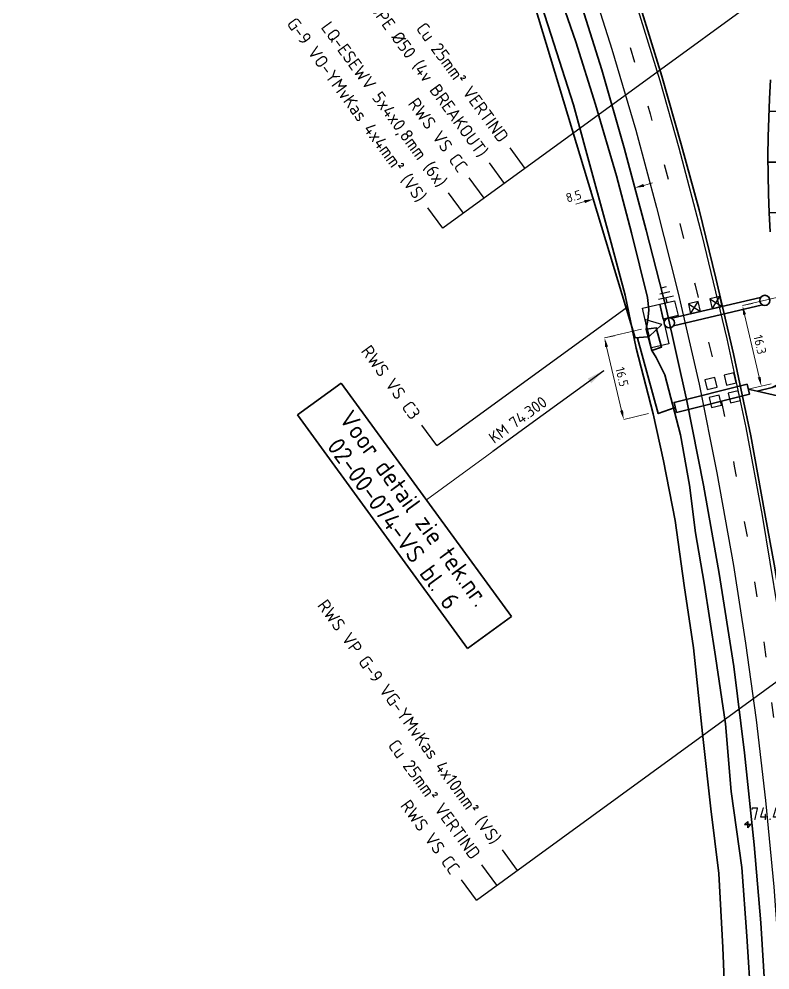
# Model space of a CAD drawing. Header units: metres. Extents: x 134219 to 139178, y 438661 to 444352.
# Drawn here: x 135071.5 to 135219.3, y 443118 to 443305.1 of the extents above; entities that cross this region are included whole.
import ezdxf
from ezdxf.enums import TextEntityAlignment as Align

# ---------------------------------------------------------------- set-up
doc = ezdxf.new("R2010")
doc.units = ezdxf.units.M
doc.linetypes.add('13strp', pattern=[4, 1, -3])
doc.linetypes.add('39strp', pattern=[12, 3, -9])
doc.layers.get('DEFPOINTS').update_dxf_attribs({"color": 193})
for name, color, linetype, lineweight in [('N-WE-AM-KILOMETRERING-S', 7, 'Continuous', 25), ('N-WE-KL-DATA-S', 10, 'Continuous', 25), ('N-WE-KL-ET_LS_OV-T35', 3, 'Continuous', 35), ('N-WE-KL-ET_LS_OV_KABEL-G', 10, 'KL-LS-OV-N', 35), ('N-WE-KL-ET_LS_OV_KABEL-M', 7, 'Continuous', 18), ('N-WE-KL-ET_LS_OV_KABEL-T25', 7, 'Continuous', 25), ('N-WE-KL-ET_MANTELBUIS-G', 10, 'Continuous', 35), ('N-WE-KL-MONITORING-S', 10, 'Continuous', 25), ('N-WE-VW-BEWEGWIJZERING_DRAAGCONSTRUCTIE_PORTAAL-G', 7, 'Continuous', 35), ('N-WE-VW-VS-S', 160, 'Continuous', 25), ('Utd-ondergr-bs', 8, 'Continuous', 35), ('Utd-ondergr-nw', 8, '13strp', 35), ('X-XX-AL-AANPIJLING-G', 7, 'Continuous', 18), ('X-XX-AL-AANPIJLING-S', 7, 'Continuous', 25)]:
    doc.layers.add(name, color=color, linetype=linetype, lineweight=lineweight)
doc.layers.add('N-WE-KL-MONITORING-T25', color=2, linetype='Continuous')
doc.layers.add('Utd-weg-bs', color=8, linetype='Continuous')
doc.styles.add('dtm a2ee v011$0$rtw_iso', font='NLCS-ISO.ttf')
doc.styles.add('ISO18', font='NLCS-ISO.ttf')
doc.styles.add('ISO25', font='NLCS-ISO.ttf')
doc.styles.add('NLCS-ISO', font='NLCS-ISO.ttf')
doc.styles.add('NLCS_18', font='NLCS-ISO.ttf', dxfattribs={"height": 1.8})
doc.linetypes.add('KL-LS-OV-N', pattern='A,4,-1,[103,NLCS.SHX,S=0.75,R=0,X=0,Y=0],-1,4,-1.5,["0V",Standard,S=1,R=0,X=0,Y=-0.5],-3', length=14.5)
doc.dimstyles.new('NLCS_t18_pijl_Dimension_l3_h1', dxfattribs={"dimtxt": 1.8, "dimasz": 1.8, "dimexe": 2, "dimexo": 2, "dimgap": 0.7, "dimtad": 1, "dimdec": 1, "dimzin": 0, "dimdsep": 46, "dimtxsty": 'NLCS_18', "dimcen": 2.5, "dimdle": 2, "dimclrd": 256, "dimclre": 256, "dimclrt": 256, "dimadec": 1, "dimazin": 0, "dimtfac": 1, "dimtdec": 1, "dimtofl": 0, "dimtmove": 1, "dimatfit": 0, "dimfxl": 0, "dimtolj": 1, "dimtzin": 0, "dimlwd": 18, "dimlwe": 18, "dimarcsym": 0})
doc.dimstyles.new('UTD', dxfattribs={"dimtxt": 1.8, "dimasz": 1.8, "dimexe": 0, "dimexo": 0, "dimgap": 0.5, "dimtad": 1, "dimdec": 1, "dimzin": 1, "dimdsep": 46, "dimtxsty": 'ISO18', "dimcen": 2.5, "dimclrd": 256, "dimclre": 256, "dimclrt": 1, "dimadec": 0, "dimazin": 0, "dimtfac": 1, "dimtdec": 1, "dimtmove": 0, "dimatfit": 3, "dimfxl": 0, "dimlwd": -1, "dimlwe": -1, "dimarcsym": 0})

# ---------------------------------------------------------------- blocks, each defined once
blk = doc.blocks.new('SKL-MONITORING_MEETPUNT_AARDING')
for points in [[(-1.5, 1.5), (1.5, 1.5), (1.5, -1.5), (-1.5, -1.5), (-1.5, 1.5)], [(0, -1.5), (0, -2.5)], [(1.5, -2.5), (-1.5, -2.5)], [(1, -3.5), (-1, -3.5)], [(-0.5, -4.5), (0.5, -4.5)]]:
    blk.add_lwpolyline(points)
blk = doc.blocks.new('SVW-VS_KAST_OS DS_TUSSEN A POOT PORTAAL-SO')
blk.add_lwpolyline([(-4, 3.5), (4, 3.5), (4, 0), (-4, 0), (-4, 3.5)])
blk.add_lwpolyline([(-1.75, 0), (1.75, 0), (0, 3)], close=True)
blk = doc.blocks.new('SKL-DATA_SIGNAALGEVER_STATISCH-SO')
blk.add_lwpolyline([(0, 1), (0, -1), (2, -1), (2, 1)], close=True)
for points in [[(2, 1), (0, -1)], [(0, 1), (2, -1)]]:
    blk.add_lwpolyline(points)
blk = doc.blocks.new('SKL-DATA_SIGNAALGEVER-SO')
blk.add_lwpolyline([(-1, 2), (-1, 0), (1, 0), (1, 2)], close=True)
blk = doc.blocks.new('SAL-AM_KILOMETRERING-SO')
blk.add_lwpolyline([(-37, 0), (-28, 0), (-10, 0)])
at = {"style": 'ISO25'}
blk.add_text('KM', height=2.25, dxfattribs=at).set_placement((-36, 1))
blk.add_attdef('KM', (-31, 1), '', height=2.25, dxfattribs=at)
blk = doc.blocks.new('dtm a2ee v011$0$hecto-flat-74')
at = {"layer": 'Utd-ondergr-bs'}
for p, q in [((0, 0.625), (-0.625, 0)), ((-0.625, 0), (0.625, 0)), ((0, -0.625), (0, 0.625)), ((0.625, 0), (0, -0.625))]:
    blk.add_line(p, q, dxfattribs=at)
blk = doc.blocks.new('*D570')
at = {"layer": 'DEFPOINTS', "color": 0, "transparency": 16777216}
for p in [(135186.71, 443242.32), (135190.47, 443226.28), (135190.47, 443226.28)]:
    blk.add_point(p, dxfattribs=at)
at = {"layer": 'N-WE-KL-ET_LS_OV_KABEL-M', "lineweight": 18, "transparency": 16777216}
for p, q in [((135186.71, 443242.32), (135188.65, 443242.77)), ((135190.47, 443226.28), (135192.41, 443226.74))]:
    blk.add_line(p, q, dxfattribs=at)
at = {"layer": 'N-WE-KL-ET_LS_OV_KABEL-M', "linetype": 'Continuous', "lineweight": 18, "transparency": 16777216}
blk.add_line((135187.12, 443240.56), (135190.06, 443228.04), dxfattribs=at)
at = {"layer": 'N-WE-KL-ET_LS_OV_KABEL-M', "transparency": 16777216}
for points in [[(135187.41, 443240.63), (135186.83, 443240.5), (135186.71, 443242.32)], [(135190.35, 443228.11), (135189.76, 443227.97), (135190.47, 443226.28)]]:
    blk.add_solid(points, dxfattribs=at)
at = {"layer": 'N-WE-KL-ET_LS_OV_KABEL-M', "transparency": 16777216, "insert": (135190.14, 443234.67), "char_height": 1.8, "attachment_point": 5, "rotation": 283.1956, "style": 'NLCS_18'}
blk.add_mtext('\\A1;16.5', dxfattribs=at)
blk = doc.blocks.new('*D571')
at = {"layer": 'DEFPOINTS', "color": 0, "transparency": 16777216}
for p in [(135213.84, 443248.68), (135217.55, 443232.85), (135217.55, 443232.85)]:
    blk.add_point(p, dxfattribs=at)
at = {"layer": 'N-WE-KL-ET_LS_OV_KABEL-M', "lineweight": 18, "transparency": 16777216}
for p, q in [((135213.84, 443248.68), (135215.79, 443249.13)), ((135217.55, 443232.85), (135219.5, 443233.31))]:
    blk.add_line(p, q, dxfattribs=at)
at = {"layer": 'N-WE-KL-ET_LS_OV_KABEL-M', "linetype": 'Continuous', "lineweight": 18, "transparency": 16777216}
blk.add_line((135214.25, 443246.93), (135217.14, 443234.61), dxfattribs=at)
at = {"layer": 'N-WE-KL-ET_LS_OV_KABEL-M', "transparency": 16777216}
for points in [[(135214.54, 443246.99), (135213.96, 443246.86), (135213.84, 443248.68)], [(135217.43, 443234.67), (135216.85, 443234.54), (135217.55, 443232.85)]]:
    blk.add_solid(points, dxfattribs=at)
at = {"layer": 'N-WE-KL-ET_LS_OV_KABEL-M', "transparency": 16777216, "insert": (135217.28, 443241.02), "char_height": 1.8, "attachment_point": 5, "rotation": 283.1956, "style": 'NLCS_18'}
blk.add_mtext('\\A1;16.3', dxfattribs=at)
blk = doc.blocks.new('*D597')
at = {"layer": 'DEFPOINTS', "color": 0, "transparency": 16777216}
for p in [(135192.67, 443271.86), (135192.67, 443271.86), (135184.51, 443269.61)]:
    blk.add_point(p, dxfattribs=at)
at = {"layer": 'N-WE-KL-ET_LS_OV_KABEL-M', "lineweight": 18, "transparency": 16777216}
for p, q in [((135192.67, 443271.86), (135192.14, 443273.79)), ((135184.51, 443269.61), (135183.98, 443271.54))]:
    blk.add_line(p, q, dxfattribs=at)
at = {"layer": 'N-WE-KL-ET_LS_OV_KABEL-M', "linetype": 'Continuous', "lineweight": 18, "transparency": 16777216}
for p, q in [((135194.41, 443272.33), (135196.14, 443272.81)), ((135182.78, 443269.13), (135181.04, 443268.66))]:
    blk.add_line(p, q, dxfattribs=at)
at = {"layer": 'N-WE-KL-ET_LS_OV_KABEL-M', "transparency": 16777216}
for points in [[(135194.33, 443272.62), (135194.49, 443272.05), (135192.67, 443271.86)], [(135182.7, 443269.42), (135182.86, 443268.84), (135184.51, 443269.61)]]:
    blk.add_solid(points, dxfattribs=at)
at = {"layer": 'N-WE-KL-ET_LS_OV_KABEL-M', "transparency": 16777216, "insert": (135180.62, 443270.2), "char_height": 1.8, "attachment_point": 5, "rotation": 15.386, "style": 'NLCS_18'}
blk.add_mtext('\\A1;8.5', dxfattribs=at)

msp = doc.modelspace()

# ---------------------------------------------------------------- linework, layer by layer
at = {"layer": 'N-WE-KL-ET_LS_OV-T35'}
for p, q in [((135126.3, 443227.19), (135134.91, 443233.46)), ((135134.91, 443233.46), (135168.38, 443187.52)), ((135126.3, 443227.19), (135159.76, 443181.24)), ((135159.76, 443181.24), (135168.38, 443187.52))]:
    msp.add_line(p, q, dxfattribs=at)
at = {"layer": 'N-WE-KL-ET_LS_OV_KABEL-G', "flags": 128}
for points, elevation in [([(135195.18, 443242.53), (135192.75, 443242.35), (135163.7, 443338.49), (135157.11, 443355.83), (135143.84, 443386.74), (135125.66, 443428.88), (135120.82, 443437.42), (135121.08, 443444.03), (135118.57, 443449.64), (135118.46, 443449.38), (135107.79, 443467.56), (135100.03, 443480.65), (135089.88, 443496.92), (135082.38, 443508.37), (135071.51, 443523.67)], 2.01), ([(135193.21, 443242.31), (135197.26, 443227.46), (135200.59, 443228.64)], 1.67), ([(135239.83, 443213.97), (135238.95, 443216.88), (135236.13, 443224.51), (135233.72, 443228.08), (135231.88, 443229.67), (135227.99, 443230.44), (135220.74, 443230.94), (135216.75, 443231.87)], 5.63)]:
    msp.add_lwpolyline(points, dxfattribs=dict(at, elevation=elevation))
msp.add_lwpolyline([(135243.41, 443333.17), (135237.91, 443312.7), (135238.1, 443308.16), (135237.5, 443302.59), (135235.32, 443288.35), (135234.74, 443284.03), (135234.36, 443271.55), (135234.55, 443258.58), (135234.55, 443258.61), (135234.17, 443256.93), (135234.54, 443246.91), (135233.74, 443243.79), (135232.27, 443240.72), (135229.68, 443237.62), (135219.68, 443232.59), (135216.76, 443231.88), (135216.75, 443231.87), (135214.99, 443232.25)], dxfattribs=at)
at = {"layer": 'N-WE-KL-ET_LS_OV_KABEL-M'}
for points in [[(135213.84, 443248.68), (135223.45, 443250.93)], [(135193.99, 443244.02), (135186.71, 443242.32)], [(135214.99, 443232.25), (135217.55, 443232.85)], [(135195.36, 443227.43), (135190.47, 443226.28)]]:
    msp.add_lwpolyline(points, dxfattribs=at)
at = {"layer": 'N-WE-KL-ET_LS_OV_KABEL-M', "elevation": 1.48}
msp.add_lwpolyline([(135216.76, 443231.88), (135227.33, 443234.36)], dxfattribs=at)
at = {"layer": 'N-WE-KL-ET_MANTELBUIS-G', "flags": 128}
msp.add_lwpolyline([(135200.85, 443227.69), (135215.23, 443231.28), (135214.75, 443233.22), (135200.37, 443229.63)], close=True, dxfattribs=at)
at = {"layer": 'N-WE-VW-BEWEGWIJZERING_DRAAGCONSTRUCTIE_PORTAAL-G'}
for points in [[(135199.92, 443246.19), (135217.41, 443250.28)], [(135200.26, 443244.73), (135217.76, 443248.82)]]:
    msp.add_lwpolyline(points, dxfattribs=at)
for centre in [(135218.23, 443249.71), (135199.45, 443245.3)]:
    msp.add_circle(centre, 1, dxfattribs=at)
at = {"layer": 'Utd-ondergr-bs', "flags": 128}
for points in [[(135194.92, 443244.02), (135195.24, 443245.83), (135195.45, 443247.82), (135195.13, 443250.29), (135192.03, 443262.99), (135189.04, 443274.22), (135184.95, 443288.27), (135181.05, 443300.59), (135176.37, 443314.03), (135171.12, 443328.75), (135166.39, 443340.48), (135160.9, 443355.2), (135156.22, 443367.63), (135150.53, 443381.75), (135145.81, 443392.91), (135141.78, 443402.84), (135135.46, 443416.05), (135127.83, 443430.78), (135120.79, 443444.35), (135112.75, 443458.59), (135106.57, 443469.23), (135099.36, 443480.69)], [(135141.4, 443434.63), (135146.98, 443423.73), (135154.11, 443408.91), (135162.64, 443390.23), (135170.13, 443372.8), (135176.64, 443356.62), (135182.71, 443340.37), (135187.98, 443325.14), (135193.28, 443309.19), (135198, 443293.8), (135201.83, 443280.16), (135205.3, 443267.52), (135208.59, 443254.08), (135212.08, 443239.19), (135215.49, 443223.05), (135218.27, 443207.81), (135220.2, 443197.07), (135223.22, 443177.38), (135225.37, 443160.15), (135227.08, 443143.88), (135228.6, 443126.64), (135229.79, 443110.3), (135230.12, 443099.51)], [(135131.71, 443429.66), (135132.86, 443427.5), (135141.63, 443409.67), (135148.91, 443394.07), (135156.57, 443376.81), (135162.9, 443361.44), (135170.01, 443342.96), (135175.51, 443327.72), (135181.2, 443310.92), (135186.16, 443295.04), (135190.59, 443279.69), (135194.89, 443263.53), (135198.81, 443248.2), (135202.92, 443229.96), (135206.17, 443213.35), (135209.23, 443195.99), (135212.11, 443177.69), (135214.27, 443160.69), (135216.13, 443142.6), (135217.45, 443127.27), (135218.53, 443110.22), (135219.03, 443101.03), (135219.38, 443093.5)], [(135171.02, 443317.95), (135175.61, 443303.7), (135180.58, 443288.18), (135184.39, 443274.24), (135188.01, 443261.05), (135190.75, 443250.77), (135192.9, 443240.28), (135196.27, 443227.41), (135198.29, 443218.17), (135200.62, 443206.4), (135202.37, 443193.6), (135204.18, 443181.34), (135205.98, 443164.52), (135207.63, 443149.71), (135209.18, 443137), (135209.98, 443122.4), (135210.49, 443109.5)], [(135196.02, 443239.88), (135196.87, 443238.49), (135198.58, 443235.04), (135201.63, 443223.25), (135203.44, 443213.37), (135204.62, 443203.96), (135206.3, 443194.1), (135208.56, 443179.66), (135210.47, 443166.43), (135211.62, 443153.11), (135213.69, 443138.17), (135214.69, 443124.65), (135215.56, 443111.28), (135216.37, 443098.12), (135216.68, 443091.99)]]:
    msp.add_lwpolyline(points, dxfattribs=at)
msp.add_lwpolyline([(135196.02, 443239.88), (135197.93, 443240.53), (135196.84, 443244.32), (135194.92, 443244.02)], close=True, dxfattribs=at)
at = {"layer": 'Utd-ondergr-nw', "linetype": 'Continuous', "flags": 128}
for points in [[(135219.38, 443293.07), (135219.16, 443289.34), (135219, 443285.6), (135218.9, 443281.86), (135218.86, 443278.13), (135218.87, 443274.39), (135218.95, 443270.66), (135219.08, 443266.93), (135219.27, 443263.21)], [(135219.06, 443286.91), (135225.05, 443286.67)], [(135218.86, 443276.91), (135224.86, 443276.92)], [(135219.08, 443266.92), (135225.07, 443267.18)]]:
    msp.add_lwpolyline(points, dxfattribs=at)
at = {"layer": 'Utd-weg-bs', "flags": 128}
for points in [[(135140.79, 443434.32), (135145.42, 443425.36), (135152.93, 443410.13), (135159.21, 443396.33), (135166.83, 443379.05), (135173.42, 443362.99), (135180, 443345.8), (135185.45, 443330.82), (135192.17, 443310.59), (135197.55, 443292.97), (135201.33, 443279.71), (135205.85, 443262.55), (135210.75, 443242.15), (135214.49, 443224.72), (135217.73, 443207.42), (135220.74, 443189.06), (135223.42, 443170.03), (135225.15, 443156.16), (135226.95, 443138.58), (135228.13, 443122.6), (135229.01, 443106.08), (135229.36, 443099.08)], [(135134.34, 443431.01), (135141.97, 443416.01), (135150.07, 443399.03), (135157.52, 443382.16), (135164.07, 443366.81), (135170.67, 443350.1), (135176.36, 443334.67), (135182.76, 443316.13), (135188.15, 443299.15), (135192.86, 443283.17), (135196.95, 443267.96), (135201.2, 443251.14), (135205.3, 443233.21), (135208.82, 443215.79), (135212.07, 443197.53), (135214.43, 443182.26), (135216.51, 443167.19), (135218.4, 443151.36), (135220, 443134.36), (135221.12, 443118.93), (135222.05, 443100.45), (135222.25, 443095.1)]]:
    msp.add_lwpolyline(points, dxfattribs=at)
at = {"layer": 'Utd-weg-bs', "linetype": '39strp', "flags": 128}
msp.add_lwpolyline([(135137.56, 443432.66), (135142.84, 443422.41), (135151.3, 443405.14), (135158.53, 443388.99), (135165.01, 443374.05), (135172.41, 443355.65), (135178.45, 443339.48), (135185.05, 443320.72), (135190.25, 443304.47), (135195.68, 443286.41), (135200.35, 443269.31), (135204.55, 443252.72), (135208.85, 443234.27), (135212.23, 443217.11), (135215.31, 443200.09), (135218.13, 443182.03), (135220.6, 443162.4), (135222.58, 443145.5), (135224.07, 443129.22), (135225.14, 443112.75), (135225.79, 443097.09)], dxfattribs=at)
at = {"layer": 'X-XX-AL-AANPIJLING-S'}
for p, q in [((135171.08, 443275.68), (135168.13, 443279.72)), ((135167.04, 443272.73), (135164.09, 443276.77)), ((135162.99, 443269.79), (135160.05, 443273.83)), ((135158.95, 443266.84), (135156.01, 443270.89)), ((135154.91, 443263.9), (135151.97, 443267.94)), ((135153.74, 443221.14), (135190.96, 443248.26)), ((135153.74, 443221.14), (135150.79, 443225.19)), ((135161.49, 443131.71), (135245.33, 443192.77)), ((135169.57, 443137.59), (135166.63, 443141.64)), ((135165.53, 443134.65), (135162.59, 443138.69)), ((135161.49, 443131.71), (135158.54, 443135.75))]:
    msp.add_line(p, q, dxfattribs=at)
msp.add_lwpolyline([(135253.42, 443344.52), (135257.64, 443338.72), (135154.91, 443263.9)], dxfattribs=at)

# ---------------------------------------------------------------- block references
at = {"layer": 'N-WE-AM-KILOMETRERING-S'}
ref = msp.add_blockref('SAL-AM_KILOMETRERING-SO', (135194.66, 443241.82), dxfattribs=dict(at, rotation=36.065996042389))
ref.add_attrib('KM', '74.300', (135169.01, 443224.37), dxfattribs={"layer": 'N-WE-KL-MONITORING-T25', "height": 2.25, "rotation": 36.066, "style": 'ISO25'})
at = {"layer": 'N-WE-KL-DATA-S', "rotation": 103.1815736783432}
for p in [(135208.86, 443248.28), (135204.62, 443247.29)]:
    msp.add_blockref('SKL-DATA_SIGNAALGEVER_STATISCH-SO', p, dxfattribs=at)
at = {"layer": 'N-WE-KL-MONITORING-S', "rotation": 193.1955751081102}
msp.add_blockref('SKL-MONITORING_MEETPUNT_AARDING', (135199.36, 443247.85), dxfattribs=at)
at = {"layer": 'N-WE-VW-VS-S'}
for name, p, rotation in [('SVW-VS_KAST_OS DS_TUSSEN A POOT PORTAAL-SO', (135195.06, 443244.28), 283.1955751081102), ('SKL-DATA_SIGNAALGEVER-SO', (135211.19, 443235.22), 193.3096518147029), ('SKL-DATA_SIGNAALGEVER-SO', (135207.43, 443234.33), 193.3096518147029), ('SKL-DATA_SIGNAALGEVER-SO', (135212.02, 443231.72), 193.3096518147029), ('SKL-DATA_SIGNAALGEVER-SO', (135208.25, 443230.83), 193.3096518147029)]:
    msp.add_blockref(name, p, dxfattribs=dict(at, rotation=rotation))
at = {"layer": 'Utd-ondergr-bs'}
msp.add_blockref('dtm a2ee v011$0$hecto-flat-74', (135214.87, 443146.61), dxfattribs=at)

# ---------------------------------------------------------------- texts
at = {"layer": 'N-WE-KL-ET_LS_OV-T35', "style": 'NLCS-ISO'}
for s, p in [('Voor detail zie tek.nr.', (135147.9, 443207.76)), ('02-00-074-VS bl. 6', (135143.76, 443204.75))]:
    msp.add_text(s, height=3.5, rotation=306.066, dxfattribs=at).set_placement(p, align=Align.CENTER)
at = {"layer": 'N-WE-KL-ET_LS_OV_KABEL-T25', "style": 'NLCS-ISO'}
for s, p in [('RWS VP G-9 VO-YMvKas 4x4mm² (VS)', (135150.84, 443269.49)), ('RWS HDPE Ø50 (4v BREAKOUT)', (135162.96, 443278.33)), ('LQ-ESEWV 5x4x0,8mm (6x)', (135154.88, 443272.44)), ('Cu 25mm² VERTIND', (135167, 443281.27)), ('RWS VS CC', (135158.92, 443275.38)), ('RWS VS C3', (135149.66, 443226.74)), ('RWS VP G-9 VG-YMvKas 4x10mm² (VS)', (135165.5, 443143.19)), ('Cu 25mm² VERTIND', (135161.46, 443140.24)), ('RWS VS CC', (135157.41, 443137.3))]:
    msp.add_text(s, height=2.5, rotation=306.066, dxfattribs=at).set_placement(p, align=Align.MIDDLE_RIGHT)
at = {"layer": 'Utd-ondergr-bs', "color": 7, "style": 'dtm a2ee v011$0$rtw_iso'}
msp.add_text('74.4e', height=2.5, dxfattribs=at).set_placement((135215.46, 443147.48))

# ---------------------------------------------------------------- dimensions: what is measured, and where the dimension line sits
at = {"layer": 'N-WE-KL-ET_LS_OV_KABEL-M'}
for base, p1, p2, angle, picture, middle in [((135192.67, 443271.86), (135184.51, 443269.61), (135192.67, 443271.86), 15.386, '*D597', (135181.04, 443268.66)), ((135217.55, 443232.85), (135213.84, 443248.68), (135217.55, 443232.85), 283.1956, '*D571', (135215.72, 443240.65))]:
    dim = msp.add_linear_dim(base=base, p1=p1, p2=p2, angle=angle, dimstyle='NLCS_t18_pijl_Dimension_l3_h1', dxfattribs=at)
    dim.commit()
    dim.dimension.update_dxf_attribs({"geometry": picture, "text_midpoint": middle, "dimtype": 161})
dim = msp.add_aligned_dim(p1=(135186.71, 443242.32), p2=(135190.47, 443226.28), distance=0, dimstyle='NLCS_t18_pijl_Dimension_l3_h1', dxfattribs=at)
dim.commit()
dim.dimension.update_dxf_attribs({"geometry": '*D570', "text_midpoint": (135190.14, 443234.67)})

# ---------------------------------------------------------------- leaders
at = {"layer": 'X-XX-AL-AANPIJLING-G'}
msp.add_leader([(135186.57, 443235.93), (135151.65, 443210.49)], dimstyle='UTD', override={"dimasz": 3.5, "dimfxl": 0}, dxfattribs=at)

doc.saveas('drawing.dxf')
